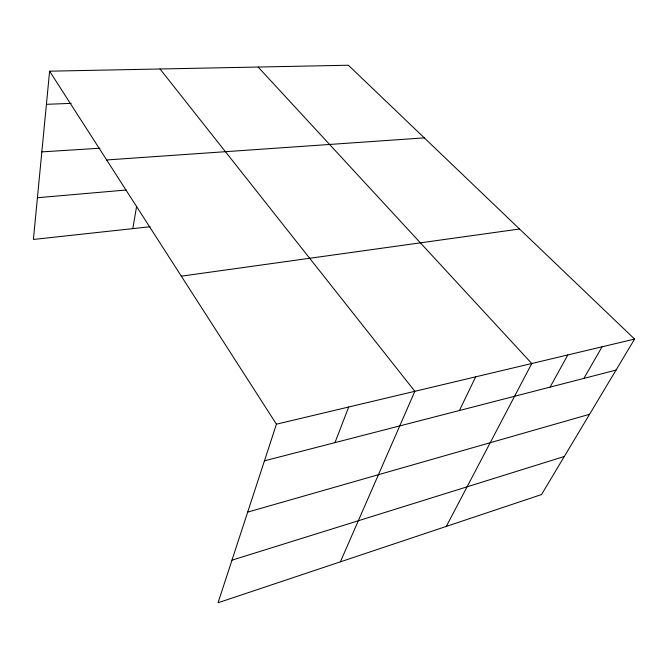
<?xml version="1.0" encoding="UTF-8"?>
<svg xmlns="http://www.w3.org/2000/svg" width="668" height="668" viewBox="0 0 668 668"><rect width="100%" height="100%" fill="white"/><g stroke="black" fill="none" stroke-linecap="round" stroke-linejoin="round"><path stroke-width="1" d="M49.607 71.184L276.435 424.188L218.044 602.761L541.514 494.562L634.6 339.077L348.37 65.239L49.607 71.184L33.4 239.453L150.141 226.736M132.807 228.623L136.639 206.178M334.977 442.625L348.688 407.021M340.379 561.838L414.853 391.298L160.028 68.988M459.409 410.519L475.674 376.844M446.299 526.417L531.761 363.517L258.124 67.034M550.098 387.114L567.825 354.95M583.882 378.397L602.06 346.809M231.963 560.176L564.31 456.486M247.678 512.122L589.577 414.285M264.453 460.828L616.03 370.097M276.435 424.188L634.6 339.077M181.32 276.168L519.554 229.015M37.416 197.728L126.143 190.013M106.646 159.953L424.289 137.875M41.834 151.878L100.033 148.229M46.418 104.317L71.192 103.381"/></g></svg>
